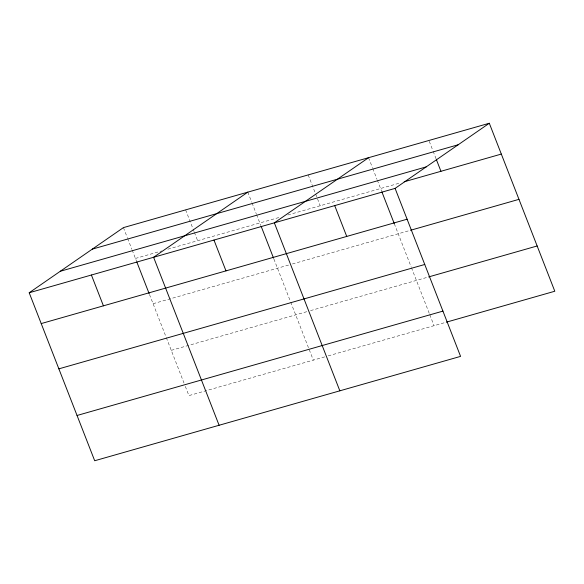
<?xml version="1.0" encoding="UTF-8"?>
<svg xmlns="http://www.w3.org/2000/svg" width="584" height="584" viewBox="0 0 584 584"><rect width="100%" height="100%" fill="white"/><g stroke="black" fill="none" stroke-linecap="round" stroke-linejoin="round"><path stroke-width="0.44" stroke-dasharray="2.92 2.19" d="M135.437 258.442L161.717 250.945M167.849 249.193L279.962 217.219M287.832 214.97L400.704 182.777M153.081 303.709L288.861 264.975M292.358 263.983L409.603 230.534M171.265 350.342L307.038 311.615M310.542 310.615L427.78 277.174M324.689 356.882L188.909 395.609L185.318 386.389M328.186 355.882L445.431 322.441M429.255 141.306L432.832 150.468M433.153 151.307L436.08 158.804M368.562 157.695L372.461 167.688M372.782 168.528L377.009 179.354M377.33 180.186L381.556 191.034M394.302 223.723L411.121 266.851M411.45 267.698L429.481 313.944M429.809 314.783L434.058 325.682M308.191 174.915L315.338 193.246M315.659 194.078L320.207 205.736M247.82 192.136L251.719 202.13M252.04 202.969L256.267 213.795M256.588 214.627L260.814 225.475M273.889 259.004L290.379 301.293M290.708 302.14L313.316 360.124M185.617 209.882L192.764 228.205M193.085 229.037L194.063 231.534M194.384 232.374L197.633 240.703M123.421 227.621L127.312 237.615M127.64 238.447L131.86 249.28M132.188 250.113L136.415 260.96M149.489 294.489L165.973 336.778M166.309 337.625L184.011 383.038"/><path stroke-width="0.88" d="M489.304 123.253L395.091 188.391L460.579 356.379L94.696 460.747L29.2 292.759L123.421 227.621L489.304 123.253L554.8 291.241L446.307 322.185M247.82 192.136L153.599 257.274L219.095 425.261M368.562 157.695L274.341 222.832L339.837 390.82M92.323 249.12L458.214 144.752M60.291 271.261L426.181 166.9M404.201 181.777L501.32 154.074M29.2 292.759L395.091 188.391M41.216 323.58L407.106 219.212M410.479 230.286L518.972 199.341M58.867 368.847L424.75 264.479M428.656 276.925L537.149 245.973M77.044 415.479L442.935 311.111M436.401 159.636L440.949 171.294M381.885 191.866L394.302 223.723M334.712 205.612L346.735 236.432M261.143 226.307L273.56 258.164M213.97 240.053L225.986 270.874M136.744 261.793L149.161 293.65M91.403 275.013L103.419 305.833"/></g></svg>
